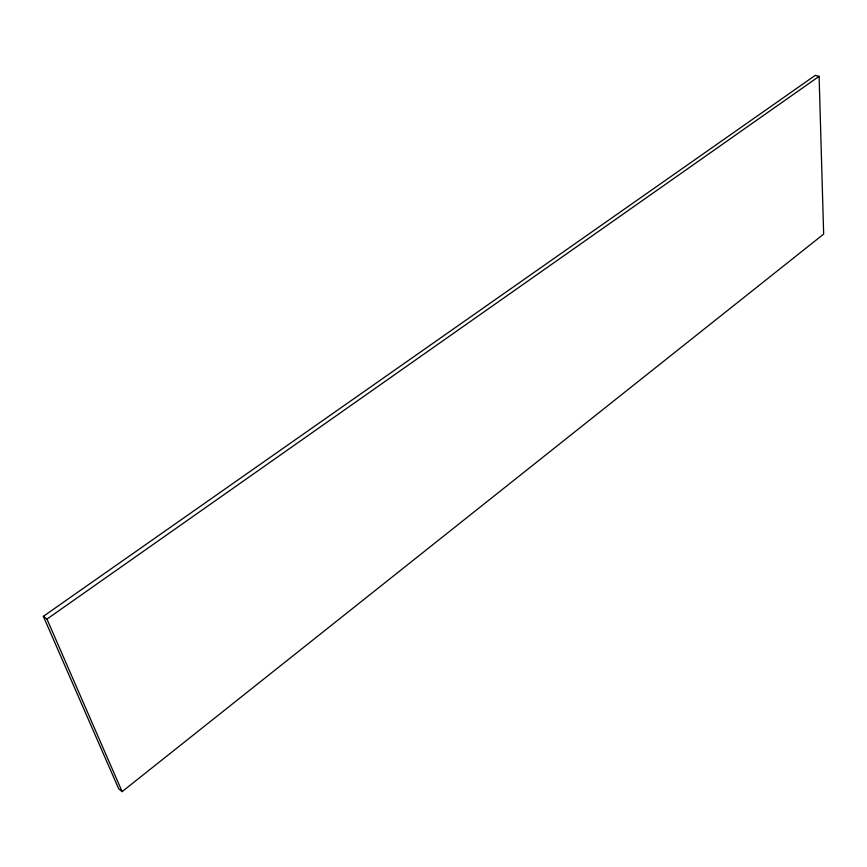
<?xml version="1.0" encoding="UTF-8"?>
<svg xmlns="http://www.w3.org/2000/svg" width="867" height="867" viewBox="0 0 867 867"><rect width="100%" height="100%" fill="white"/><g stroke="black" fill="none" stroke-linecap="round" stroke-linejoin="round"><path stroke-width="1.3" d="M122.117 791.625L823.65 234.112L819.109 76.35L815.24 75.375L43.35 616.339L118.649 788.699L122.117 791.625L46.959 619.103L43.35 616.339M46.959 619.103L819.109 76.35"/></g></svg>
